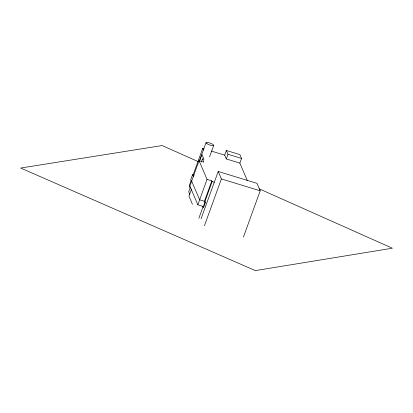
<?xml version="1.0" encoding="UTF-8"?>
<svg xmlns="http://www.w3.org/2000/svg" width="413" height="413" viewBox="0 0 413 413"><rect width="100%" height="100%" fill="white"/><g stroke="black" fill="none" stroke-linecap="round" stroke-linejoin="round"><path stroke-width="0.62" d="M194.177 175.138L192.561 174.642L190.739 179.686L191.74 182.03M191.188 180.254L189.231 185.659L190.186 187.889M193.145 174.844L202.711 148.417L203.934 148.794M199.546 161.106L201.942 154.488L204.017 159.351L202.442 158.871L203.841 162.144L199.056 160.683L189.856 186.103L197.837 204.817L203.397 206.515L203.712 207.259L202.938 207.021L202.623 206.278M199.252 161.385L206.025 142.676M190.378 187.104L188.679 191.792L189.815 194.456M191.508 189.066L188.958 196.108L192.443 204.27M201.353 161.881L202.442 158.871M209.556 156.883L213.707 145.412M197.837 204.817L207.042 179.392L199.056 160.683M203.712 207.259L205.524 202.262L204.75 202.024L204.43 201.281L211.823 180.853L207.042 179.392M198.875 218.245L202.938 207.021M204.75 202.024L212.143 181.596L211.823 180.853M203.397 206.515L205.209 201.518M201.033 218.895L218.198 171.467L257.005 183.357L260.19 190.816L243.453 237.047M239.845 163.089L226.314 158.943L224.698 155.154L226.386 150.487L239.917 154.627L241.533 158.422L239.845 163.089L247.346 180.667M226.314 158.943L228.007 154.276L226.386 150.487M204.43 225.756L221.383 178.927L218.198 171.467M228.007 154.276L241.533 158.422M211.26 151.034L224.698 155.154M221.383 178.927L260.19 190.816M212.143 181.596L214.295 182.257M204.43 201.281L199.649 199.815L191.663 181.106M198.126 161.581L162.195 145.552L20.65 168.045L255.337 270.603L392.35 248.213L259.287 188.865M202.711 148.417L203.428 150.089M192.561 174.642L193.563 176.991M206.98 143.724A4.078 0.945 19.9 0 0 213.516 145.603A4.078 0.945 19.9 0 0 209.107 142.805A4.078 0.945 19.9 0 0 206.98 143.724"/></g></svg>
